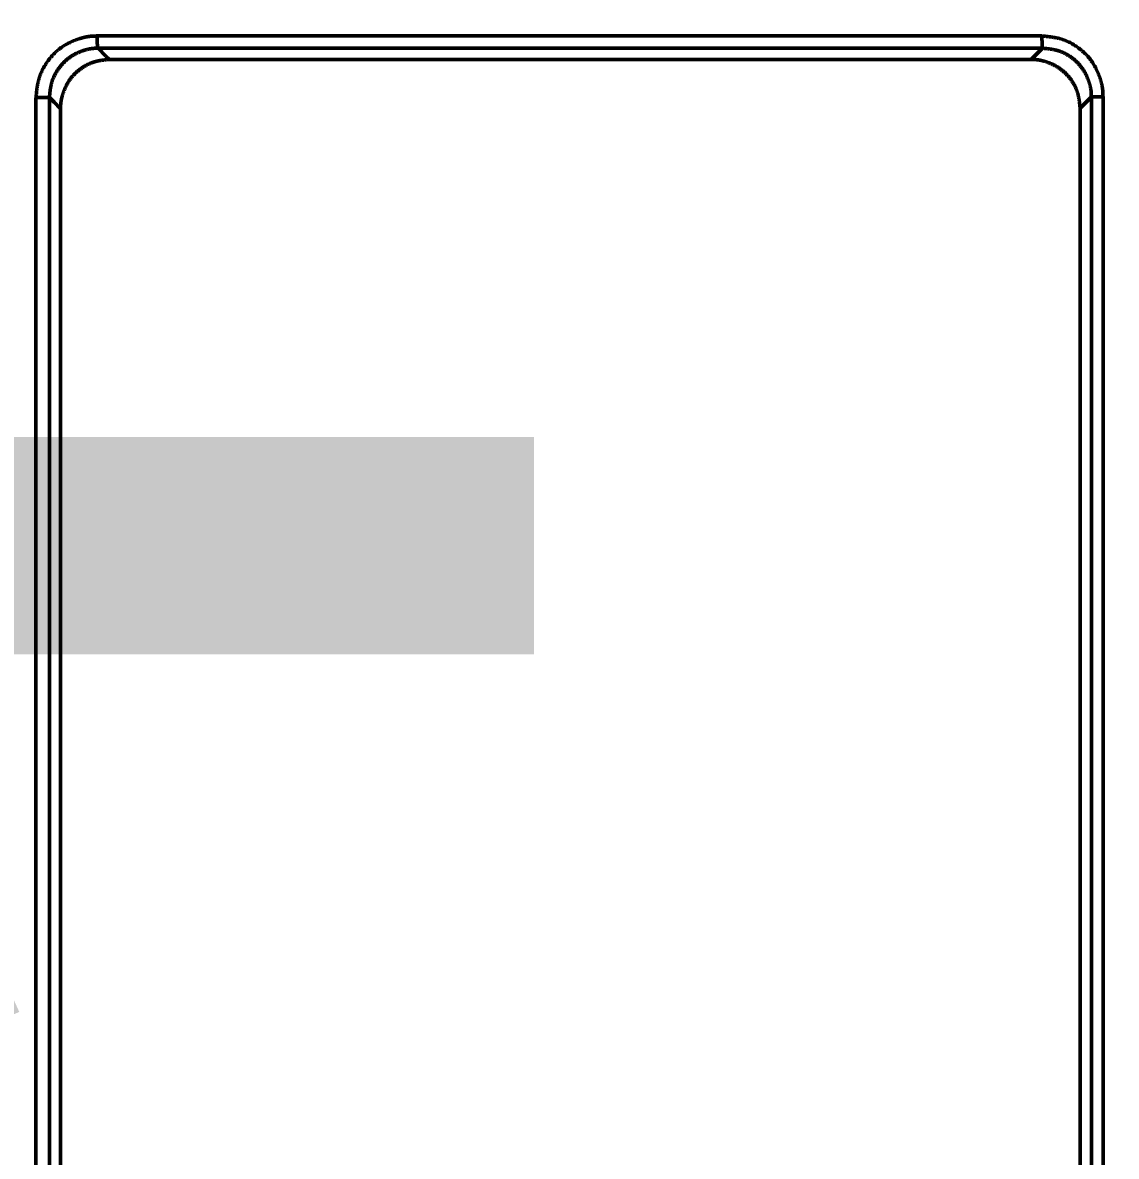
# Model space of a CAD drawing. Header units: millimetres. Extents: x -6033 to 120673, y -4970 to 90533.
# Drawn here: x 87133.36 to 87177.98, y 68554.99 to 68601.24 of the extents above; entities that cross this region are included whole.
import ezdxf
from ezdxf.enums import TextEntityAlignment as Align

# ---------------------------------------------------------------- set-up
doc = ezdxf.new("R2010")
doc.units = ezdxf.units.MM
doc.linetypes.add('I-PLAN$0$ACAD_ISO02W100', pattern=[15, 12, -3])
doc.linetypes.add('I-PLAN$0$DASH', pattern=[0.35, 0.25, -0.1])
doc.layers.get('DefPoints').update_dxf_attribs({"color": 250})
for name, color, linetype, lineweight in [('_ACM-A-ANNO-DIMS-c', 2, 'Continuous', 18), ('I-AR$0$I-SCOPE', 252, 'Continuous', 35), ('I-PLAN$0$_ACM-A-WALL-HACH', 251, 'Continuous', 9)]:
    doc.layers.add(name, color=color, linetype=linetype, lineweight=lineweight)
for name, color, linetype in [('I-CEILING$0$I-RCP-AIR', 64, 'Continuous'), ('I-CEILING$0$RC-Hatch【天花填充】', 251, 'Continuous'), ('I-FLOOR$0$I-FC-HATCH', 8, 'Continuous'), ('I-PLAN$0$I-PL-FURN', 1, 'I-PLAN$0$DASH'), ('地坪', 7, 'Continuous'), ('天花', 7, 'Continuous')]:
    doc.layers.add(name, color=color, linetype=linetype)
doc.styles.add('_ACM-G-NOTES', font='arial.ttf')
doc.styles.add('I-CEILING$0$黑体', font='simhei.ttf', dxfattribs={"height": 600})
doc.styles.add('I-PLAN$0$Arial', font='ARIALUNI.ttf')
doc.dimstyles.new('_ACM-DIM-A_50', dxfattribs={"dimscale": 50, "dimtxt": 2.5, "dimasz": 1, "dimexe": 1.5, "dimexo": 1, "dimgap": 1, "dimtad": 1, "dimdec": 0, "dimrnd": 5, "dimzin": 1, "dimdsep": 46, "dimtxsty": '_ACM-G-NOTES', "dimblk": 'ARCHTICK', "dimcen": 2.5, "dimclrd": 256, "dimclre": 256, "dimclrt": 256, "dimadec": 3, "dimazin": 0, "dimtfac": 1, "dimtdec": 0, "dimtix": 1, "dimtmove": 0, "dimatfit": 3, "dimldrblk": 'DOTSMALL', "dimfxl": 5, "dimfxlon": 1, "dimlwd": 18, "dimlwe": 18, "dimarcsym": 0})

# ---------------------------------------------------------------- blocks, each defined once
blk = doc.blocks.new('I-AR')
at = {"layer": 'I-AR$0$I-SCOPE'}
h = blk.add_hatch(dxfattribs=at)
h.set_pattern_fill('ANSI31', color=256, scale=200)
h.paths.add_polyline_path([(63300, 72640), (66630, 72640), (66630, 70889.383), (90600, 70890), (90600, 66390), (96650, 66390), (96650, 24876.398), (18340, 24876.398), (18340, 66390), (48090, 66390), (48090, 72640), (51400, 72640), (51400, 72649.887), (52869.5, 72649.887), (52869.5, 72640), (55240, 72640), (55240, 72790), (59460, 72790), (59460, 72640), (61830.5, 72640), (61830.5, 72649.887), (63300, 72649.887)], flags=16)
h.paths.add_polyline_path([(7330, 0), (7330, -1770), (11180, -1770), (11180, 0), (18450, 0), (18450, 2900), (27550, 2900), (27550, 18090), (37037.331, 18090), (37037.331, 17350), (96200, 17350), (96200, 18120), (114640, 18120), (114640, 84500), (0, 84500), (0, 0)])
blk = doc.blocks.new('I-PLAN')
at = {"layer": 'I-PLAN$0$_ACM-A-WALL-HACH'}
h = blk.add_hatch(dxfattribs=at)
h.set_pattern_fill('ANSI31', color=256, scale=10, angle=45)
h.paths.add_polyline_path([(88260, 70790), (88260, 70890), (88030, 70890), (88030, 70790), (88230, 70790)], flags=17)
h.paths.add_polyline_path([(79671.546, 69390), (78155, 69390), (78155, 68990), (77955, 68990), (77955, 69590), (79671.546, 69590)], flags=17)
h.paths.add_polyline_path([(80271.546, 69390), (80271.546, 69590), (80780, 69590), (80780, 68990), (80580, 68990), (80580, 69390)], flags=17)
h.paths.add_polyline_path([(74580, 69590), (73930, 69590), (73930, 69390), (74580, 69390)])
h.paths.add_polyline_path([(68780, 69590), (69430, 69590), (69430, 69390), (68780, 69390)])
h.paths.add_polyline_path([(87280, 66490), (87480, 66490), (87480, 66390), (87280, 66390)])
h.paths.add_polyline_path([(82180, 68990), (82180, 69390), (84230, 69390), (84230, 66490), (84430, 66490), (84430, 69390), (85280, 69390), (85280, 69590), (81980, 69590), (81980, 68990)])
h.paths.add_polyline_path([(87480, 67390), (87480, 69390), (88280, 69390), (88280, 69590), (88080, 69590), (86480, 69590), (86480, 69390), (87280, 69390), (87280, 67390)], flags=17)
h.paths.add_polyline_path([(72130, 68170), (72130, 66490), (72330, 66490), (72330, 67870), (73130, 67870), (73130, 68070), (72330, 68070), (72330, 68170)])
h.paths.add_polyline_path([(71230, 68170), (71230, 66390), (71030, 66390), (71030, 67870), (70230, 67870), (70230, 68070), (71030, 68070), (71030, 68170)])
h.paths.add_polyline_path([(72130, 69070), (72330, 69070), (72330, 69390), (73030, 69390), (73030, 69590), (72130, 69590)])
h.paths.add_polyline_path([(71230, 69070), (71030, 69070), (71030, 69390), (70330, 69390), (70330, 69590), (71230, 69590)])
h.paths.add_polyline_path([(67800, 69490), (67830, 69490), (67830, 69590), (67800, 69590)], flags=17)
h.paths.add_polyline_path([(76755, 69590), (75180, 69590), (75180, 69390), (75330, 69390), (75330, 66390), (75530, 66390), (75530, 69390), (76555, 69390), (76555, 68990), (76755, 68990)])
h.paths.add_polyline_path([(68180, 69590), (68180, 69390), (68030, 69390), (68030, 66520), (67780, 66520), (67780, 66390), (67400, 66390), (67400, 66720), (67830, 66720), (67830, 69590)])
edge = h.paths.add_edge_path()
edge.add_line((89860, 70890), (88860, 70890))
edge.add_line((75530, 66520), (84230, 66520))
edge.add_line((75530, 66720), (84230, 66720))
at = {"layer": 'I-PLAN$0$I-PL-FURN', "linetype": 'I-PLAN$0$ACAD_ISO02W100', "insert": (86615.717, 68582.994), "char_height": 100, "width": 151170.16662, "attachment_point": 1, "style": 'I-PLAN$0$Arial'}
blk.add_mtext('{\\fArial Unicode MS|b0|i0|c134|p34;六门冰箱}', dxfattribs=at)
blk = doc.blocks.new('I-CEILING$0$RPK-22-40FSNQS')
at = {"color": 0, "lineweight": 50}
for p, q in [((-144.477048, -103.0375), (-144.477048, -102.561482)), ((-144.477048, -102.561482), (-58.025518, -102.561482)), ((-144.477048, -103.0375), (-144.219974, -103.294674)), ((-58.025518, -103.0375), (-144.477048, -103.0375)), ((-144.219974, -103.294674), (-144.016572, -103.49814)), ((-62.000014, -103.49814), (-144.016572, -103.49814)), ((-146.956632, -143.60861), (-146.956632, -105.052402)), ((-146.358766, -105.130938), (-146.458664, -105.031024)), ((-146.458664, -143.565316), (-146.458664, -105.031024)), ((-146.000006, -105.48968), (-146.358766, -105.130938)), ((-146.000006, -143.106656), (-146.000006, -105.48968)), ((-146.458664, -143.565316), (-146.137872, -143.244516)), ((-146.137872, -143.244516), (-146.000006, -143.106656)), ((-143.990734, -145.09814), (-144.257226, -145.364608)), ((-62.000014, -145.09814), (-143.990734, -145.09814)), ((-144.257226, -145.364608), (-144.44498, -145.552362)), ((-144.44498, -146.09945), (-144.44498, -145.552362)), ((-144.44498, -145.552362), (-58.060386, -145.552362)), ((-58.060386, -146.09945), (-144.44498, -146.09945))]:
    blk.add_line(p, q, dxfattribs=at)
for points in [[(-146.956632, -105.052402), (-146.95394, -105.024206), (-146.951236, -104.996014), (-146.948506, -104.96783), (-146.945734, -104.939654), (-146.94291, -104.911492), (-146.94002, -104.883348), (-146.93705, -104.855224), (-146.933984, -104.827124), (-146.930814, -104.79905), (-146.927522, -104.771006), (-146.924098, -104.742998), (-146.920528, -104.715026), (-146.916796, -104.687096), (-146.912892, -104.659208), (-146.9088, -104.631368), (-146.904508, -104.60358), (-146.900002, -104.575846), (-146.89527, -104.548168), (-146.890298, -104.520554), (-146.885072, -104.493002), (-146.87958, -104.465518), (-146.873806, -104.438106), (-146.86774, -104.410768), (-146.861366, -104.383508), (-146.854674, -104.35633), (-146.847646, -104.329238), (-146.840272, -104.302232), (-146.832538, -104.275318), (-146.82443, -104.2485), (-146.815934, -104.22178), (-146.807042, -104.195162), (-146.797758, -104.168648), (-146.788086, -104.142244), (-146.778036, -104.115954), (-146.767616, -104.089782), (-146.756828, -104.063728), (-146.745686, -104.0378), (-146.734192, -104.012002), (-146.722354, -103.986334), (-146.710182, -103.960802), (-146.69768, -103.935412), (-146.684856, -103.910164), (-146.671718, -103.885064), (-146.658274, -103.860116), (-146.644528, -103.835324), (-146.630488, -103.810688), (-146.616164, -103.786218), (-146.60156, -103.761914), (-146.586686, -103.73778), (-146.571546, -103.71382), (-146.556148, -103.690038), (-146.5405, -103.666438), (-146.52461, -103.643024), (-146.508482, -103.6198), (-146.492126, -103.59677), (-146.47555, -103.573936), (-146.458758, -103.551304), (-146.441758, -103.528878), (-146.424558, -103.506658), (-146.407166, -103.484652), (-146.389584, -103.462862), (-146.371814, -103.44129), (-146.35385, -103.419938), (-146.335688, -103.398806), (-146.317324, -103.377894), (-146.298756, -103.357208), (-146.279978, -103.336746), (-146.260986, -103.31651), (-146.241778, -103.2965), (-146.222348, -103.276722), (-146.202694, -103.257172), (-146.182812, -103.237856), (-146.162696, -103.218772), (-146.142344, -103.199924), (-146.121752, -103.18131), (-146.100914, -103.162936), (-146.07983, -103.144798), (-146.058492, -103.126902), (-146.0369, -103.109248), (-146.015048, -103.091838), (-145.992932, -103.074672), (-145.970548, -103.057752), (-145.947892, -103.041078), (-145.92496, -103.024656), (-145.90175, -103.008482), (-145.878258, -102.99256), (-145.854478, -102.97689), (-145.830406, -102.961476), (-145.80604, -102.946318), (-145.781376, -102.931418), (-145.756414, -102.916776), (-145.731174, -102.902396), (-145.705682, -102.888282), (-145.679962, -102.874436), (-145.65404, -102.860862), (-145.627938, -102.847564), (-145.601686, -102.834546), (-145.575304, -102.821808), (-145.54882, -102.809358), (-145.522258, -102.797196), (-145.495642, -102.785326), (-145.468998, -102.773752), (-145.442352, -102.762476), (-145.415726, -102.751502), (-145.389148, -102.740836), (-145.362642, -102.730478), (-145.336232, -102.720432), (-145.309944, -102.710702), (-145.283802, -102.701292), (-145.257832, -102.692204), (-145.232058, -102.683442), (-145.206504, -102.675008), (-145.181198, -102.666908), (-145.156162, -102.659144), (-145.131424, -102.651718), (-145.107006, -102.644636), (-145.082934, -102.6379), (-145.059232, -102.631512), (-145.035926, -102.625478), (-145.013042, -102.6198), (-144.991144, -102.614606), (-144.969656, -102.609742), (-144.948564, -102.605198), (-144.927852, -102.60096), (-144.90751, -102.59702), (-144.88752, -102.593364), (-144.86787, -102.589982), (-144.848544, -102.586862), (-144.82953, -102.583992), (-144.810812, -102.581362), (-144.792378, -102.57896), (-144.774212, -102.576774), (-144.756302, -102.574794), (-144.73863, -102.573008), (-144.721186, -102.571404), (-144.703954, -102.569972), (-144.686918, -102.568698), (-144.670068, -102.567572), (-144.653386, -102.566584), (-144.636862, -102.565722), (-144.620478, -102.564972), (-144.60422, -102.564326), (-144.588076, -102.56377), (-144.572032, -102.563296), (-144.556072, -102.562888), (-144.540182, -102.562538), (-144.524348, -102.562234), (-144.508558, -102.561964), (-144.492796, -102.561718), (-144.477048, -102.561482)], [(-144.477048, -103.0375), (-144.489664, -103.037662), (-144.50229, -103.037832), (-144.51494, -103.03802), (-144.527624, -103.038236), (-144.540352, -103.038488), (-144.553138, -103.038786), (-144.565992, -103.03914), (-144.578926, -103.039556), (-144.59195, -103.040046), (-144.605076, -103.040618), (-144.618316, -103.041282), (-144.631682, -103.042046), (-144.645182, -103.04292), (-144.658832, -103.043914), (-144.67264, -103.045034), (-144.686618, -103.046292), (-144.700778, -103.047696), (-144.71513, -103.049254), (-144.729688, -103.050978), (-144.744462, -103.052876), (-144.759462, -103.054956), (-144.7747, -103.057228), (-144.790188, -103.0597), (-144.805938, -103.062382), (-144.821962, -103.065284), (-144.838268, -103.068416), (-144.85487, -103.071784), (-144.871778, -103.075398), (-144.889004, -103.079268), (-144.90656, -103.083404), (-144.924884, -103.08792), (-144.943548, -103.092722), (-144.962528, -103.097806), (-144.981806, -103.10317), (-145.00136, -103.10881), (-145.021172, -103.114724), (-145.041222, -103.120912), (-145.061488, -103.127366), (-145.08195, -103.134088), (-145.10259, -103.141072), (-145.123388, -103.148318), (-145.144322, -103.155824), (-145.165372, -103.163584), (-145.18652, -103.171596), (-145.207746, -103.17986), (-145.229028, -103.18837), (-145.250346, -103.197126), (-145.271682, -103.206126), (-145.293014, -103.215364), (-145.314324, -103.22484), (-145.33559, -103.23455), (-145.356792, -103.244492), (-145.377912, -103.254662), (-145.39893, -103.26506), (-145.419822, -103.27568), (-145.440572, -103.286524), (-145.461158, -103.297584), (-145.481562, -103.308862), (-145.501762, -103.320352), (-145.521738, -103.332052), (-145.541476, -103.34396), (-145.560972, -103.356076), (-145.580232, -103.368398), (-145.599258, -103.380924), (-145.618052, -103.393654), (-145.636618, -103.406586), (-145.65496, -103.41972), (-145.673082, -103.433052), (-145.690984, -103.446586), (-145.70867, -103.460316), (-145.726146, -103.474242), (-145.743412, -103.488364), (-145.760472, -103.50268), (-145.777328, -103.51719), (-145.793986, -103.531892), (-145.810448, -103.546784), (-145.826716, -103.561866), (-145.842792, -103.577138), (-145.858684, -103.592596), (-145.87439, -103.60824), (-145.889916, -103.62407), (-145.905264, -103.640084), (-145.920438, -103.656282), (-145.93544, -103.67266), (-145.950274, -103.68922), (-145.964944, -103.705958), (-145.97945, -103.722876), (-145.993798, -103.73997), (-146.00799, -103.75724), (-146.02203, -103.774686), (-146.035918, -103.792304), (-146.049652, -103.810094), (-146.063224, -103.828052), (-146.07663, -103.846174), (-146.089864, -103.864456), (-146.102918, -103.8829), (-146.11579, -103.901498), (-146.128472, -103.920248), (-146.140958, -103.939148), (-146.153242, -103.958194), (-146.165322, -103.977382), (-146.177188, -103.996712), (-146.188834, -104.01618), (-146.200258, -104.03578), (-146.211452, -104.055512), (-146.222412, -104.075372), (-146.23313, -104.095358), (-146.2436, -104.115464), (-146.253818, -104.13569), (-146.263778, -104.156032), (-146.273476, -104.176486), (-146.282902, -104.19705), (-146.292052, -104.217722), (-146.300922, -104.238496), (-146.309506, -104.25937), (-146.317796, -104.280342), (-146.325788, -104.30141), (-146.333476, -104.322568), (-146.340856, -104.343814), (-146.347918, -104.365146), (-146.354664, -104.38656), (-146.361098, -104.408054), (-146.367232, -104.429624), (-146.373076, -104.451268), (-146.378644, -104.472984), (-146.383942, -104.494768), (-146.388986, -104.516618), (-146.393782, -104.53853), (-146.398342, -104.560504), (-146.402678, -104.582536), (-146.406798, -104.604622), (-146.410716, -104.62676), (-146.414442, -104.648946), (-146.417986, -104.67118), (-146.421358, -104.693458), (-146.424568, -104.715778), (-146.42763, -104.738136), (-146.430552, -104.760528), (-146.433346, -104.782954), (-146.436022, -104.80541), (-146.438592, -104.827894), (-146.441064, -104.850402), (-146.443452, -104.872932), (-146.445764, -104.89548), (-146.448012, -104.918046), (-146.450206, -104.940626), (-146.452358, -104.963216), (-146.454478, -104.985814), (-146.456576, -105.008418), (-146.458664, -105.031024)], [(-144.016572, -103.49814), (-144.03886, -103.500274), (-144.061146, -103.50242), (-144.083426, -103.504586), (-144.105698, -103.506784), (-144.12796, -103.509024), (-144.150208, -103.511316), (-144.172438, -103.51367), (-144.19465, -103.5161), (-144.216842, -103.518612), (-144.239008, -103.52122), (-144.261146, -103.523932), (-144.283254, -103.52676), (-144.30533, -103.529714), (-144.327372, -103.532804), (-144.349374, -103.536042), (-144.371336, -103.539438), (-144.393254, -103.543), (-144.415126, -103.546742), (-144.43695, -103.550672), (-144.458722, -103.554804), (-144.480438, -103.559144), (-144.502098, -103.563704), (-144.523698, -103.568496), (-144.545236, -103.57353), (-144.56671, -103.578816), (-144.588114, -103.584364), (-144.609448, -103.590186), (-144.630708, -103.59629), (-144.651892, -103.602688), (-144.672998, -103.609392), (-144.694022, -103.616408), (-144.714962, -103.623734), (-144.735814, -103.631362), (-144.756576, -103.63929), (-144.777246, -103.64751), (-144.797818, -103.656018), (-144.818294, -103.664808), (-144.838666, -103.673872), (-144.858936, -103.683208), (-144.879098, -103.69281), (-144.89915, -103.70267), (-144.91909, -103.712782), (-144.938912, -103.723144), (-144.958618, -103.733748), (-144.978202, -103.74459), (-144.997662, -103.755662), (-145.016994, -103.766962), (-145.036198, -103.77848), (-145.055268, -103.790214), (-145.074204, -103.802156), (-145.093, -103.814302), (-145.111656, -103.826646), (-145.130168, -103.839182), (-145.148534, -103.851906), (-145.16675, -103.86481), (-145.184812, -103.87789), (-145.20272, -103.89114), (-145.22047, -103.904554), (-145.23806, -103.918128), (-145.255484, -103.931854), (-145.272744, -103.94573), (-145.289834, -103.959756), (-145.306758, -103.973936), (-145.32351, -103.988274), (-145.340092, -104.002774), (-145.356502, -104.017436), (-145.372738, -104.032266), (-145.388802, -104.047266), (-145.40469, -104.062438), (-145.420402, -104.077788), (-145.435936, -104.093318), (-145.451292, -104.10903), (-145.46647, -104.12493), (-145.481466, -104.141018), (-145.496282, -104.1573), (-145.510914, -104.173776), (-145.525364, -104.190452), (-145.539628, -104.20733), (-145.553706, -104.224414), (-145.567598, -104.241706), (-145.581304, -104.25921), (-145.59482, -104.27693), (-145.608146, -104.294868), (-145.62128, -104.313026), (-145.634224, -104.33141), (-145.646974, -104.350022), (-145.65953, -104.368866), (-145.67189, -104.387942), (-145.684056, -104.407256), (-145.696022, -104.426812), (-145.707792, -104.446608), (-145.719358, -104.466628), (-145.730722, -104.486854), (-145.741878, -104.507266), (-145.752822, -104.527844), (-145.763554, -104.54857), (-145.77407, -104.569426), (-145.784368, -104.59039), (-145.794442, -104.611444), (-145.80429, -104.632568), (-145.81391, -104.653742), (-145.8233, -104.67495), (-145.832454, -104.69617), (-145.841372, -104.717384), (-145.85005, -104.738572), (-145.858484, -104.759714), (-145.86667, -104.780792), (-145.87461, -104.801788), (-145.882296, -104.822678), (-145.889726, -104.843448), (-145.8969, -104.864076), (-145.903812, -104.884544), (-145.910458, -104.904832), (-145.91684, -104.92492), (-145.92295, -104.94479), (-145.928786, -104.964422), (-145.934346, -104.983796), (-145.939628, -105.002894), (-145.944628, -105.021698), (-145.949342, -105.040186), (-145.95377, -105.058344), (-145.95792, -105.07618), (-145.9618, -105.093704), (-145.965422, -105.110928), (-145.968794, -105.127862), (-145.971924, -105.144516), (-145.974826, -105.160906), (-145.977506, -105.177038), (-145.979974, -105.192924), (-145.98224, -105.208578), (-145.984314, -105.224008), (-145.986206, -105.239228), (-145.987926, -105.254246), (-145.989482, -105.269074), (-145.990884, -105.283726), (-145.992142, -105.29821), (-145.993266, -105.312538), (-145.994264, -105.32672), (-145.995148, -105.34077), (-145.995926, -105.354698), (-145.996606, -105.368514), (-145.997202, -105.382228), (-145.99772, -105.395856), (-145.998172, -105.409404), (-145.998566, -105.422886), (-145.998912, -105.436312), (-145.999218, -105.449692), (-145.999498, -105.46304), (-145.999756, -105.476366), (-146.000006, -105.48968)], [(-146.956632, -105.052402), (-146.953546, -105.052394), (-146.94121, -105.052362), (-146.935046, -105.052346), (-146.931966, -105.052336), (-146.928886, -105.052328), (-146.925806, -105.052318), (-146.922728, -105.052308), (-146.919652, -105.052298), (-146.916578, -105.052286), (-146.913504, -105.052276), (-146.910432, -105.052264), (-146.907362, -105.052252), (-146.904294, -105.052238), (-146.901228, -105.052226), (-146.898164, -105.05221), (-146.895102, -105.052196), (-146.892042, -105.05218), (-146.888984, -105.052164), (-146.88593, -105.052146), (-146.882878, -105.052128), (-146.87983, -105.05211), (-146.876784, -105.05209), (-146.87374, -105.052068), (-146.8707, -105.052046), (-146.867664, -105.052024), (-146.864632, -105.052), (-146.861602, -105.051974), (-146.858576, -105.051948), (-146.855554, -105.051922), (-146.852536, -105.051892), (-146.849522, -105.051864), (-146.846512, -105.051832), (-146.843506, -105.051802), (-146.840504, -105.051768), (-146.837506, -105.051734), (-146.834514, -105.0517), (-146.831526, -105.051664), (-146.828544, -105.051628), (-146.825566, -105.05159), (-146.822592, -105.051552), (-146.819624, -105.051512), (-146.816662, -105.051472), (-146.813704, -105.05143), (-146.810752, -105.051388), (-146.807806, -105.051344), (-146.804864, -105.0513), (-146.80193, -105.051256), (-146.799, -105.05121), (-146.796078, -105.051162), (-146.79316, -105.051114), (-146.79025, -105.051066), (-146.787344, -105.051016), (-146.784446, -105.050966), (-146.781554, -105.050916), (-146.778668, -105.050864), (-146.77579, -105.050812), (-146.772918, -105.050758), (-146.770054, -105.050704), (-146.767196, -105.05065), (-146.764346, -105.050594), (-146.761504, -105.050538), (-146.758668, -105.05048), (-146.75584, -105.050422), (-146.75302, -105.050364), (-146.750208, -105.050304), (-146.747404, -105.050244), (-146.744606, -105.050182), (-146.741818, -105.05012), (-146.739038, -105.050058), (-146.736266, -105.049994), (-146.733502, -105.04993), (-146.730746, -105.049864), (-146.728, -105.049798), (-146.725262, -105.049732), (-146.722532, -105.049664), (-146.719812, -105.049596), (-146.7171, -105.049528), (-146.714398, -105.049458), (-146.711706, -105.049388), (-146.709022, -105.049316), (-146.706346, -105.049244), (-146.703682, -105.049172), (-146.701026, -105.049098), (-146.69838, -105.049024), (-146.695744, -105.048948), (-146.693118, -105.048872), (-146.690502, -105.048796), (-146.687898, -105.048718), (-146.685302, -105.04864), (-146.682716, -105.04856), (-146.680142, -105.04848), (-146.677578, -105.0484), (-146.675024, -105.048318), (-146.672482, -105.048236), (-146.66995, -105.048154), (-146.66743, -105.04807), (-146.66492, -105.047986), (-146.662422, -105.047902), (-146.659934, -105.047816), (-146.657458, -105.047728), (-146.654992, -105.047642), (-146.65254, -105.047554), (-146.650098, -105.047466), (-146.647668, -105.047376), (-146.64525, -105.047286), (-146.642842, -105.047196), (-146.640448, -105.047104), (-146.638066, -105.047012), (-146.635694, -105.04692), (-146.633336, -105.046826), (-146.63099, -105.046732), (-146.628656, -105.046638), (-146.626336, -105.046542), (-146.624026, -105.046448), (-146.62173, -105.04635), (-146.619448, -105.046254), (-146.617178, -105.046156), (-146.61492, -105.046058), (-146.612676, -105.045958), (-146.610444, -105.04586), (-146.608226, -105.045758), (-146.606022, -105.045658), (-146.60383, -105.045556), (-146.601652, -105.045454), (-146.599488, -105.045352), (-146.597338, -105.045248), (-146.5952, -105.045144), (-146.593078, -105.04504), (-146.590968, -105.044934), (-146.588872, -105.044828), (-146.58679, -105.044722), (-146.584722, -105.044614), (-146.582668, -105.044506), (-146.580628, -105.044398), (-146.578604, -105.044288), (-146.576592, -105.044178), (-146.574596, -105.044068), (-146.572612, -105.043956), (-146.570644, -105.043844), (-146.568692, -105.043732), (-146.566752, -105.043618), (-146.564828, -105.043504), (-146.562918, -105.04339), (-146.561024, -105.043274), (-146.559144, -105.043158), (-146.55728, -105.04304), (-146.55543, -105.042922), (-146.553596, -105.042804), (-146.551776, -105.042686), (-146.549974, -105.042566), (-146.548184, -105.042446), (-146.546412, -105.042324), (-146.544654, -105.042204), (-146.542914, -105.042082), (-146.541188, -105.04196), (-146.539478, -105.041836), (-146.537784, -105.041714), (-146.536106, -105.04159), (-146.534444, -105.041466), (-146.5328, -105.041342), (-146.53117, -105.041218), (-146.529556, -105.041094), (-146.52796, -105.04097), (-146.52638, -105.040844), (-146.524816, -105.04072), (-146.52327, -105.040594), (-146.52174, -105.04047), (-146.520226, -105.040344), (-146.51873, -105.04022), (-146.51725, -105.040094), (-146.515786, -105.03997), (-146.514342, -105.039844), (-146.512912, -105.03972), (-146.511502, -105.039596), (-146.510108, -105.03947), (-146.508732, -105.039346), (-146.507374, -105.039222), (-146.506032, -105.0391), (-146.504708, -105.038976), (-146.503402, -105.038852), (-146.502114, -105.038728), (-146.500842, -105.038604), (-146.499588, -105.03848), (-146.498352, -105.038354), (-146.497134, -105.03823), (-146.495932, -105.038104), (-146.494748, -105.037976), (-146.493582, -105.03785), (-146.492432, -105.03772), (-146.4913, -105.037592), (-146.490184, -105.03746), (-146.489086, -105.037328), (-146.488006, -105.037196), (-146.486942, -105.03706), (-146.485896, -105.036924), (-146.484866, -105.036786), (-146.483854, -105.036646), (-146.482858, -105.036504), (-146.48188, -105.036362), (-146.480918, -105.036216), (-146.479972, -105.036068), (-146.479046, -105.035918), (-146.478134, -105.035766), (-146.47724, -105.035612), (-146.476362, -105.035454), (-146.475502, -105.035294), (-146.474844, -105.035168), (-146.474196, -105.03504), (-146.473556, -105.03491), (-146.472928, -105.034778), (-146.472306, -105.034646), (-146.471694, -105.034512), (-146.47109, -105.034376), (-146.470494, -105.03424), (-146.469906, -105.034102), (-146.469324, -105.033964), (-146.468748, -105.033824), (-146.46818, -105.033682), (-146.467618, -105.03354), (-146.467062, -105.033398), (-146.46651, -105.033254), (-146.465964, -105.033108), (-146.465424, -105.032962), (-146.464886, -105.032816), (-146.464354, -105.03267), (-146.463826, -105.032522), (-146.4633, -105.032374), (-146.462776, -105.032226), (-146.462256, -105.032076), (-146.46174, -105.031926), (-146.461224, -105.031776), (-146.46071, -105.031626), (-146.460198, -105.031476), (-146.459686, -105.031326), (-146.459174, -105.031176), (-146.458664, -105.031024)], [(-146.000006, -143.106656), (-145.99783, -143.128976), (-145.995646, -143.151292), (-145.993438, -143.173604), (-145.9912, -143.195906), (-145.98892, -143.218198), (-145.986586, -143.240476), (-145.98419, -143.262738), (-145.98172, -143.284978), (-145.979166, -143.307198), (-145.976516, -143.329392), (-145.973764, -143.351558), (-145.970894, -143.373694), (-145.967898, -143.395794), (-145.964766, -143.41786), (-145.961486, -143.439886), (-145.958048, -143.461872), (-145.954442, -143.483812), (-145.950658, -143.505704), (-145.946684, -143.527546), (-145.94251, -143.549336), (-145.938126, -143.57107), (-145.933522, -143.592744), (-145.928686, -143.614358), (-145.923608, -143.635908), (-145.918278, -143.65739), (-145.912684, -143.678804), (-145.906818, -143.700144), (-145.900668, -143.721408), (-145.894222, -143.742596), (-145.887472, -143.763702), (-145.88041, -143.784724), (-145.873038, -143.805662), (-145.86536, -143.826508), (-145.857384, -143.847264), (-145.849114, -143.867928), (-145.840556, -143.888494), (-145.831716, -143.90896), (-145.822598, -143.929326), (-145.813208, -143.949588), (-145.803552, -143.969742), (-145.793636, -143.98979), (-145.783464, -144.009724), (-145.773042, -144.029544), (-145.762378, -144.04925), (-145.751472, -144.068834), (-145.740334, -144.088298), (-145.728968, -144.107638), (-145.71738, -144.12685), (-145.705574, -144.145934), (-145.693556, -144.164886), (-145.681334, -144.183704), (-145.66891, -144.202386), (-145.65629, -144.220928), (-145.643482, -144.239328), (-145.63049, -144.257584), (-145.617318, -144.275692), (-145.603974, -144.293652), (-145.590462, -144.31146), (-145.576786, -144.329114), (-145.562956, -144.34661), (-145.54897, -144.363946), (-145.534832, -144.381124), (-145.520534, -144.398138), (-145.506076, -144.414988), (-145.491452, -144.431674), (-145.47666, -144.448194), (-145.461696, -144.464544), (-145.446556, -144.480728), (-145.431238, -144.49674), (-145.415738, -144.51258), (-145.400054, -144.528248), (-145.38418, -144.54374), (-145.368112, -144.559058), (-145.35185, -144.574198), (-145.33539, -144.58916), (-145.318726, -144.603942), (-145.301856, -144.618542), (-145.284778, -144.63296), (-145.267488, -144.647194), (-145.24998, -144.661242), (-145.232254, -144.675106), (-145.214304, -144.68878), (-145.196128, -144.702264), (-145.177722, -144.715558), (-145.159084, -144.72866), (-145.140208, -144.741568), (-145.121094, -144.754282), (-145.101736, -144.7668), (-145.082132, -144.77912), (-145.062276, -144.791242), (-145.042172, -144.803162), (-145.021834, -144.81488), (-145.001284, -144.82639), (-144.98054, -144.837692), (-144.959624, -144.84878), (-144.938554, -144.859654), (-144.917354, -144.870306), (-144.89604, -144.880738), (-144.874636, -144.890946), (-144.85316, -144.900924), (-144.831632, -144.91067), (-144.810072, -144.920182), (-144.788502, -144.929458), (-144.76694, -144.938492), (-144.74541, -144.947282), (-144.723928, -144.955826), (-144.702514, -144.96412), (-144.681192, -144.97216), (-144.65998, -144.979944), (-144.6389, -144.987468), (-144.617968, -144.99473), (-144.597208, -145.001728), (-144.57664, -145.008456), (-144.556282, -145.014912), (-144.536156, -145.021094), (-144.516282, -145.026998), (-144.49668, -145.03262), (-144.47737, -145.037958), (-144.458372, -145.04301), (-144.439706, -145.04777), (-144.421388, -145.05224), (-144.40341, -145.056426), (-144.385762, -145.060338), (-144.368432, -145.063984), (-144.351406, -145.067378), (-144.334676, -145.070526), (-144.318226, -145.07344), (-144.302048, -145.076128), (-144.286128, -145.0786), (-144.270454, -145.080868), (-144.255018, -145.08294), (-144.239802, -145.084826), (-144.2248, -145.086536), (-144.209996, -145.08808), (-144.195382, -145.089466), (-144.180942, -145.090706), (-144.166668, -145.09181), (-144.152548, -145.092786), (-144.138566, -145.093644), (-144.124716, -145.094396), (-144.110982, -145.095048), (-144.097356, -145.095614), (-144.083822, -145.0961), (-144.07037, -145.09652), (-144.05699, -145.09688), (-144.043668, -145.09719), (-144.030394, -145.097462), (-144.017154, -145.097704), (-144.003938, -145.097928), (-143.990734, -145.09814)], [(-146.956632, -143.60861), (-146.953546, -143.608594), (-146.94121, -143.60853), (-146.938128, -143.608512), (-146.935046, -143.608496), (-146.931966, -143.608478), (-146.928886, -143.608458), (-146.925806, -143.60844), (-146.922728, -143.60842), (-146.919652, -143.6084), (-146.916576, -143.608378), (-146.913504, -143.608354), (-146.910432, -143.608332), (-146.907362, -143.608306), (-146.904294, -143.60828), (-146.901228, -143.608252), (-146.898164, -143.608224), (-146.895102, -143.608194), (-146.892042, -143.608162), (-146.888984, -143.60813), (-146.88593, -143.608094), (-146.882878, -143.608058), (-146.87983, -143.60802), (-146.876784, -143.607978), (-146.87374, -143.607936), (-146.8707, -143.607892), (-146.867664, -143.607846), (-146.864632, -143.607796), (-146.861602, -143.607746), (-146.858576, -143.607692), (-146.855554, -143.607638), (-146.852536, -143.60758), (-146.849522, -143.60752), (-146.846512, -143.607458), (-146.843506, -143.607394), (-146.840504, -143.607328), (-146.837506, -143.60726), (-146.834514, -143.60719), (-146.831526, -143.607116), (-146.828544, -143.607042), (-146.825566, -143.606966), (-146.822592, -143.606888), (-146.819624, -143.606808), (-146.816662, -143.606726), (-146.813704, -143.60664), (-146.810752, -143.606556), (-146.807806, -143.606468), (-146.804866, -143.606378), (-146.80193, -143.606286), (-146.799, -143.606192), (-146.796078, -143.606098), (-146.79316, -143.606002), (-146.79025, -143.605904), (-146.787344, -143.605804), (-146.784446, -143.605702), (-146.781554, -143.605598), (-146.77867, -143.605494), (-146.77579, -143.605386), (-146.772918, -143.605278), (-146.770054, -143.60517), (-146.767196, -143.605058), (-146.764346, -143.604946), (-146.761504, -143.60483), (-146.758668, -143.604716), (-146.75584, -143.604598), (-146.75302, -143.604478), (-146.750208, -143.604358), (-146.747404, -143.604236), (-146.744606, -143.604112), (-146.741818, -143.603988), (-146.739038, -143.60386), (-146.736266, -143.603732), (-146.733502, -143.603602), (-146.730746, -143.60347), (-146.728, -143.603338), (-146.725262, -143.603202), (-146.722532, -143.603066), (-146.719812, -143.602928), (-146.7171, -143.602788), (-146.714398, -143.602648), (-146.711704, -143.602504), (-146.70902, -143.60236), (-146.706346, -143.602214), (-146.703682, -143.602068), (-146.701026, -143.601918), (-146.69838, -143.601768), (-146.695744, -143.601616), (-146.693118, -143.601462), (-146.690504, -143.601306), (-146.687898, -143.60115), (-146.685302, -143.600992), (-146.682718, -143.600832), (-146.680142, -143.60067), (-146.677578, -143.600506), (-146.675026, -143.600342), (-146.672484, -143.600176), (-146.669952, -143.600008), (-146.66743, -143.599838), (-146.664922, -143.599668), (-146.662422, -143.599496), (-146.659936, -143.599322), (-146.65746, -143.599148), (-146.654994, -143.59897), (-146.652542, -143.598792), (-146.6501, -143.598614), (-146.64767, -143.598432), (-146.64525, -143.59825), (-146.642844, -143.598066), (-146.64045, -143.597882), (-146.638066, -143.597696), (-146.635696, -143.597508), (-146.633338, -143.597318), (-146.630992, -143.597128), (-146.628658, -143.596936), (-146.626336, -143.596744), (-146.624028, -143.59655), (-146.621732, -143.596354), (-146.619448, -143.596158), (-146.617176, -143.59596), (-146.614918, -143.59576), (-146.612674, -143.59556), (-146.610442, -143.595358), (-146.608224, -143.595154), (-146.60602, -143.59495), (-146.603828, -143.594744), (-146.60165, -143.594538), (-146.599484, -143.594328), (-146.597334, -143.59412), (-146.595196, -143.593908), (-146.593072, -143.593696), (-146.590962, -143.593482), (-146.588866, -143.593268), (-146.586784, -143.593052), (-146.584716, -143.592834), (-146.582662, -143.592616), (-146.580622, -143.592396), (-146.578596, -143.592174), (-146.576586, -143.591952), (-146.574588, -143.591728), (-146.572606, -143.591502), (-146.570638, -143.591276), (-146.568686, -143.591048), (-146.566748, -143.590818), (-146.564824, -143.590588), (-146.562916, -143.590356), (-146.561022, -143.590122), (-146.559144, -143.589888), (-146.55728, -143.589652), (-146.555432, -143.589414), (-146.553598, -143.589176), (-146.551782, -143.588936), (-146.54998, -143.588694), (-146.548192, -143.588452), (-146.546422, -143.588208), (-146.544666, -143.587964), (-146.542926, -143.587718), (-146.541204, -143.587472), (-146.539494, -143.587226), (-146.537802, -143.586976), (-146.536126, -143.586728), (-146.534466, -143.586478), (-146.532822, -143.586228), (-146.531194, -143.585978), (-146.52958, -143.585726), (-146.527984, -143.585474), (-146.526404, -143.58522), (-146.524842, -143.584968), (-146.523294, -143.584714), (-146.521764, -143.58446), (-146.520248, -143.584206), (-146.51875, -143.583952), (-146.51727, -143.583698), (-146.515804, -143.583442), (-146.514356, -143.583188), (-146.512926, -143.582934), (-146.51151, -143.582678), (-146.510112, -143.582424), (-146.508732, -143.582168), (-146.507368, -143.581914), (-146.506022, -143.58166), (-146.504692, -143.581406), (-146.50338, -143.58115), (-146.502084, -143.580894), (-146.500806, -143.58064), (-146.499546, -143.580382), (-146.498302, -143.580126), (-146.497078, -143.579866), (-146.49587, -143.579608), (-146.49468, -143.579346), (-146.493508, -143.579084), (-146.492352, -143.57882), (-146.491216, -143.578554), (-146.490096, -143.578288), (-146.488996, -143.578018), (-146.487914, -143.577748), (-146.486848, -143.577474), (-146.485802, -143.577198), (-146.484774, -143.57692), (-146.483762, -143.576638), (-146.48277, -143.576354), (-146.481798, -143.576068), (-146.480842, -143.575776), (-146.479906, -143.575484), (-146.478988, -143.575188), (-146.478088, -143.574886), (-146.477208, -143.574584), (-146.476346, -143.574276), (-146.475502, -143.573964), (-146.474818, -143.573702), (-146.474144, -143.573438), (-146.473484, -143.573172), (-146.472836, -143.572902), (-146.472198, -143.57263), (-146.471572, -143.572356), (-146.470956, -143.57208), (-146.47035, -143.5718), (-146.469754, -143.57152), (-146.469166, -143.571238), (-146.468588, -143.570952), (-146.468016, -143.570666), (-146.467454, -143.570378), (-146.4669, -143.570088), (-146.466352, -143.569798), (-146.46581, -143.569506), (-146.465274, -143.569212), (-146.464744, -143.568916), (-146.46422, -143.56862), (-146.463698, -143.568324), (-146.463184, -143.568026), (-146.462672, -143.567726), (-146.462164, -143.567426), (-146.461658, -143.567126), (-146.461154, -143.566826), (-146.460654, -143.566524), (-146.460156, -143.566222), (-146.459658, -143.56592), (-146.45916, -143.565618), (-146.458664, -143.565316)], [(-144.44498, -146.09945), (-144.4733, -146.096724), (-144.501618, -146.093984), (-144.529928, -146.091218), (-144.558226, -146.088414), (-144.586512, -146.085554), (-144.61478, -146.08263), (-144.643026, -146.079626), (-144.671248, -146.076528), (-144.699444, -146.073326), (-144.727606, -146.070004), (-144.755734, -146.06655), (-144.783824, -146.062948), (-144.81187, -146.05919), (-144.839872, -146.055258), (-144.867824, -146.051142), (-144.895726, -146.046826), (-144.92357, -146.042298), (-144.951354, -146.037544), (-144.979076, -146.032554), (-145.00673, -146.02731), (-145.034316, -146.021802), (-145.061826, -146.016016), (-145.089262, -146.009938), (-145.116616, -146.003556), (-145.143884, -145.996856), (-145.171066, -145.989824), (-145.198158, -145.982448), (-145.225154, -145.974716), (-145.252052, -145.96661), (-145.27885, -145.958122), (-145.305542, -145.949238), (-145.332124, -145.939966), (-145.358596, -145.930308), (-145.384952, -145.920276), (-145.41119, -145.909872), (-145.437306, -145.899106), (-145.463296, -145.887984), (-145.489158, -145.876512), (-145.514888, -145.864698), (-145.540482, -145.85255), (-145.565938, -145.840072), (-145.59125, -145.827272), (-145.616418, -145.81416), (-145.641436, -145.800738), (-145.666302, -145.787016), (-145.691012, -145.773), (-145.715562, -145.758696), (-145.73995, -145.744114), (-145.764172, -145.729256), (-145.788226, -145.714134), (-145.812106, -145.698752), (-145.835808, -145.683118), (-145.859334, -145.667236), (-145.882674, -145.651118), (-145.90583, -145.634766), (-145.928796, -145.61819), (-145.951568, -145.601396), (-145.974144, -145.58439), (-145.99652, -145.567182), (-146.018692, -145.549774), (-146.040658, -145.532174), (-146.062416, -145.514382), (-146.083964, -145.496388), (-146.1053, -145.478194), (-146.126422, -145.459794), (-146.14733, -145.441182), (-146.168018, -145.422356), (-146.188488, -145.403312), (-146.208736, -145.384044), (-146.228762, -145.364552), (-146.248564, -145.344828), (-146.268138, -145.32487), (-146.287484, -145.304672), (-146.3066, -145.284234), (-146.325484, -145.263548), (-146.344134, -145.242612), (-146.362548, -145.221422), (-146.380724, -145.199974), (-146.398662, -145.178264), (-146.416358, -145.156286), (-146.433812, -145.134038), (-146.45102, -145.111516), (-146.467982, -145.088716), (-146.484696, -145.065632), (-146.50116, -145.042262), (-146.517372, -145.018604), (-146.53333, -144.994648), (-146.549032, -144.970396), (-146.564476, -144.945842), (-146.579662, -144.92098), (-146.594586, -144.895814), (-146.609244, -144.870362), (-146.623636, -144.844652), (-146.637754, -144.818706), (-146.651598, -144.792552), (-146.665164, -144.766216), (-146.678446, -144.73972), (-146.69144, -144.713094), (-146.704146, -144.68636), (-146.716558, -144.659544), (-146.728674, -144.632672), (-146.740488, -144.60577), (-146.751998, -144.578862), (-146.763202, -144.551974), (-146.774092, -144.525132), (-146.784668, -144.49836), (-146.794924, -144.471684), (-146.80486, -144.445132), (-146.814468, -144.418726), (-146.823748, -144.392492), (-146.832694, -144.366458), (-146.841302, -144.340646), (-146.849572, -144.315082), (-146.857496, -144.289794), (-146.865074, -144.264806), (-146.8723, -144.240142), (-146.879172, -144.215828), (-146.885686, -144.191892), (-146.891836, -144.168356), (-146.897622, -144.145246), (-146.902864, -144.123348), (-146.90777, -144.101856), (-146.912358, -144.08076), (-146.916634, -144.060042), (-146.920612, -144.03969), (-146.924302, -144.01969), (-146.927718, -144.000028), (-146.930868, -143.98069), (-146.933768, -143.96166), (-146.936426, -143.942926), (-146.938854, -143.924474), (-146.941064, -143.906288), (-146.943068, -143.888356), (-146.944876, -143.870662), (-146.9465, -143.853194), (-146.947952, -143.835936), (-146.949244, -143.818876), (-146.950386, -143.801998), (-146.95139, -143.78529), (-146.952268, -143.768736), (-146.953032, -143.752322), (-146.953692, -143.736036), (-146.95426, -143.71986), (-146.954748, -143.703786), (-146.955168, -143.687794), (-146.95553, -143.671872), (-146.955844, -143.656008), (-146.956126, -143.640184), (-146.956384, -143.62439), (-146.956632, -143.60861)], [(-146.458664, -143.565316), (-146.458466, -143.57793), (-146.45826, -143.590556), (-146.458036, -143.603204), (-146.457782, -143.615884), (-146.457492, -143.628612), (-146.457158, -143.641394), (-146.456766, -143.654244), (-146.45631, -143.667172), (-146.455782, -143.680192), (-146.45517, -143.69331), (-146.454466, -143.706542), (-146.45366, -143.719898), (-146.452744, -143.733388), (-146.451708, -143.747024), (-146.450542, -143.760816), (-146.44924, -143.774778), (-146.44779, -143.78892), (-146.446182, -143.803252), (-146.44441, -143.817786), (-146.442462, -143.832534), (-146.440332, -143.847506), (-146.438006, -143.862714), (-146.435478, -143.87817), (-146.432738, -143.893882), (-146.429778, -143.909866), (-146.426588, -143.92613), (-146.423158, -143.942684), (-146.419478, -143.959544), (-146.415542, -143.976716), (-146.411338, -143.994216), (-146.406698, -144.01268), (-146.401764, -144.031484), (-146.39654, -144.050608), (-146.391028, -144.070034), (-146.385232, -144.089738), (-146.379154, -144.109702), (-146.372798, -144.129904), (-146.366166, -144.150326), (-146.359262, -144.170946), (-146.352086, -144.191744), (-146.344644, -144.212698), (-146.336938, -144.233792), (-146.32897, -144.255002), (-146.320744, -144.27631), (-146.312262, -144.297692), (-146.303528, -144.319132), (-146.294544, -144.340608), (-146.285314, -144.3621), (-146.275838, -144.383586), (-146.266124, -144.405048), (-146.25617, -144.426464), (-146.24598, -144.447814), (-146.23556, -144.469078), (-146.224908, -144.490238), (-146.214032, -144.511268), (-146.20293, -144.532154), (-146.191608, -144.55287), (-146.18007, -144.5734), (-146.168316, -144.593722), (-146.15635, -144.613816), (-146.144174, -144.633664), (-146.13179, -144.653268), (-146.1192, -144.67263), (-146.106406, -144.691752), (-146.093408, -144.710638), (-146.080208, -144.729292), (-146.066808, -144.747718), (-146.053208, -144.765916), (-146.039412, -144.783892), (-146.025418, -144.801648), (-146.01123, -144.819188), (-145.99685, -144.836514), (-145.982278, -144.85363), (-145.967514, -144.870538), (-145.952562, -144.887244), (-145.937422, -144.903748), (-145.922096, -144.920054), (-145.906586, -144.936168), (-145.890894, -144.95209), (-145.87502, -144.967824), (-145.858964, -144.983374), (-145.84273, -144.998742), (-145.82632, -145.013932), (-145.809734, -145.028948), (-145.792972, -145.043792), (-145.776038, -145.058466), (-145.758932, -145.072976), (-145.741658, -145.087324), (-145.724214, -145.101512), (-145.706602, -145.115544), (-145.688826, -145.129424), (-145.670886, -145.143144), (-145.652786, -145.1567), (-145.634528, -145.170088), (-145.616116, -145.183302), (-145.597552, -145.196334), (-145.578838, -145.209182), (-145.559978, -145.221838), (-145.540974, -145.234298), (-145.521828, -145.246554), (-145.502544, -145.258604), (-145.483124, -145.27044), (-145.46357, -145.282058), (-145.443886, -145.29345), (-145.424076, -145.304614), (-145.40414, -145.315542), (-145.384082, -145.32623), (-145.363904, -145.336672), (-145.34361, -145.346862), (-145.3232, -145.356794), (-145.302682, -145.366462), (-145.282054, -145.375864), (-145.26132, -145.384992), (-145.240482, -145.39384), (-145.219544, -145.402404), (-145.19851, -145.410676), (-145.17738, -145.418654), (-145.156158, -145.42633), (-145.134846, -145.433698), (-145.113446, -145.440756), (-145.091964, -145.447496), (-145.0704, -145.453932), (-145.048758, -145.460068), (-145.02704, -145.46592), (-145.005248, -145.471496), (-144.983388, -145.476808), (-144.961458, -145.481864), (-144.939466, -145.486678), (-144.91741, -145.491258), (-144.895298, -145.495616), (-144.873128, -145.499762), (-144.850904, -145.503706), (-144.828632, -145.50746), (-144.80631, -145.511032), (-144.783944, -145.514436), (-144.761536, -145.517682), (-144.739088, -145.520778), (-144.716606, -145.523738), (-144.694088, -145.52657), (-144.67154, -145.529286), (-144.648964, -145.531894), (-144.626362, -145.534408), (-144.603738, -145.536838), (-144.581096, -145.539194), (-144.558436, -145.541486), (-144.53576, -145.543724), (-144.513076, -145.54592), (-144.490382, -145.548084), (-144.467682, -145.550228), (-144.44498, -145.552362)]]:
    blk.add_lwpolyline(points, dxfattribs=at)
blk = doc.blocks.new('I-CEILING')
at = {"layer": 'I-CEILING$0$RC-Hatch【天花填充】'}
h = blk.add_hatch(dxfattribs=at)
h.set_pattern_fill('_USER', color=256, scale=600, double=1, pattern_type=0)
h.set_pattern_definition([(0, (81980, 70481.47), (0, 600), []), (90, (81980, 70481.47), (-600, 4e-14), [])])
h.paths.add_polyline_path([(84430, 69390), (85280, 69390), (85280, 69590), (81980, 69590), (81980, 69090), (80780, 69090), (80780, 69590), (77955, 69590), (77955, 69090), (76755, 69090), (76755, 69590), (66630, 69590), (66630, 70790), (88030, 70790), (88030, 69590), (86480, 69590), (86480, 69390), (87280, 69390), (87280, 66390), (85430, 66390), (85430, 66490), (84430, 66490)])
at = {"layer": 'I-CEILING$0$I-RCP-AIR', "rotation": 269.9999999882699}
blk.add_blockref('I-CEILING$0$RPK-22-40FSNQS', (87280, 68453.738, 3000), dxfattribs=at)
at = {"layer": 'I-CEILING$0$I-RCP-AIR', "style": 'I-CEILING$0$黑体'}
for tag, p in [('R', (61966.358, 71748.905)), ('R', (61966.358, 66925.235)), ('R', (51736.068, 63924.766)), ('R', (62976.068, 63924.766)), ('S', (56433.591, 63065))]:
    blk.add_attdef(tag, text='', height=100, dxfattribs=at).set_placement(p, align=Align.MIDDLE_CENTER)
blk = doc.blocks.new('I-FLOOR')
at = {"layer": 'I-FLOOR$0$I-FC-HATCH'}
h = blk.add_hatch(dxfattribs=at)
h.set_pattern_fill('_USER', color=256, scale=600, double=1, pattern_type=0)
h.set_pattern_definition([(0, (85280, 69590), (0, 600), []), (90, (85280, 69590), (-600, 4e-14), [])])
h.paths.add_polyline_path([(84430, 69390), (85280, 69390), (85280, 69590), (81980, 69590), (81980, 69090), (80780, 69090), (80780, 69590), (77955, 69590), (77955, 69090), (76755, 69090), (76755, 69590), (66630, 69590), (66630, 70790), (88030, 70790), (88030, 69590), (86480, 69590), (86480, 69390), (87280, 69390), (87280, 66390), (85430, 66390), (85430, 66490), (84430, 66490)])
blk = doc.blocks.new('_ArchTick')
at = {"color": 0, "linetype": 'ByBlock', "const_width": 0.15}
blk.add_lwpolyline([(-0.5, -0.5), (0.5, 0.5)], dxfattribs=at)
blk = doc.blocks.new('*D236')
at = {"layer": '_ACM-A-ANNO-DIMS-c', "lineweight": 18, "transparency": 16777216}
for p, q in [((86747.261, 69390), (86422.261, 69390)), ((86497.261, 67926.5), (86497.261, 69390)), ((86747.261, 67926.5), (86422.261, 67926.5))]:
    blk.add_line(p, q, dxfattribs=at)
at = {"layer": 'DefPoints', "color": 0, "transparency": 16777216}
for p in [(86497.261, 69390), (87342.05, 69390), (87342.05, 67926.5)]:
    blk.add_point(p, dxfattribs=at)
at = {"layer": '_ACM-A-ANNO-DIMS-c', "lineweight": 18, "transparency": 16777216, "xscale": 50, "yscale": 50, "zscale": 50}
for p, rotation in [((86497.261, 69390), 90), ((86497.261, 67926.5), 270)]:
    blk.add_blockref('_ArchTick', p, dxfattribs=dict(at, rotation=rotation))
at = {"layer": '_ACM-A-ANNO-DIMS-c', "transparency": 16777216, "insert": (86383.439, 68658.25), "char_height": 125, "attachment_point": 5, "rotation": 90, "style": '_ACM-G-NOTES'}
blk.add_mtext('1465', dxfattribs=at)
blk = doc.blocks.new('_DotSmall')
at = {"color": 0, "linetype": 'ByBlock', "const_width": 0.5}
blk.add_lwpolyline([(-0.0625, 0, 1), (0.0625, 0, 1)], format="xyb", close=True, dxfattribs=at)

msp = doc.modelspace()

# ---------------------------------------------------------------- block references
for name in ['I-AR', 'I-PLAN']:
    msp.add_blockref(name, (0, 0))

# ---------------------------------------------------------------- next in the draw order: block references
at = {"layer": '天花'}
msp.add_blockref('I-CEILING', (0, 0), dxfattribs=at)

# ---------------------------------------------------------------- next in the draw order: block references
at = {"layer": '地坪'}
msp.add_blockref('I-FLOOR', (0, 0), dxfattribs=at)

# ---------------------------------------------------------------- next in the draw order: dimensions: what is measured, and where the dimension line sits
at = {"layer": '_ACM-A-ANNO-DIMS-c'}
dim = msp.add_linear_dim(base=(86497.260511325, 69390), p1=(87342.050366476, 67926.5), p2=(87342.050366476, 69390), angle=90, dimstyle='_ACM-DIM-A_50', override={"dimzin": 8}, dxfattribs=at)
dim.commit()
dim.dimension.update_dxf_attribs({"geometry": '*D236', "text_midpoint": (86383.43888786, 68658.25)})

doc.saveas('drawing.dxf')
